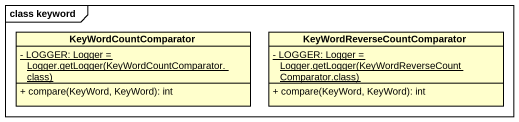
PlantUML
@startuml
mainframe class keyword
hide circle
hide empty members
skinparam classAttributeIconSize 0
class KeyWordCountComparator {
  {static} {field} - LOGGER: Logger = Logger.getLogger(KeyWordCountComparator.class)
  + compare(KeyWord, KeyWord): int
}
class "KeyWordReverseCountComparator" as KeyWordReverseCountComparato {
  {static} {field} - LOGGER: Logger = Logger.getLogger(KeyWordReverseCountComparator.class)
  + compare(KeyWord, KeyWord): int
}
@enduml
